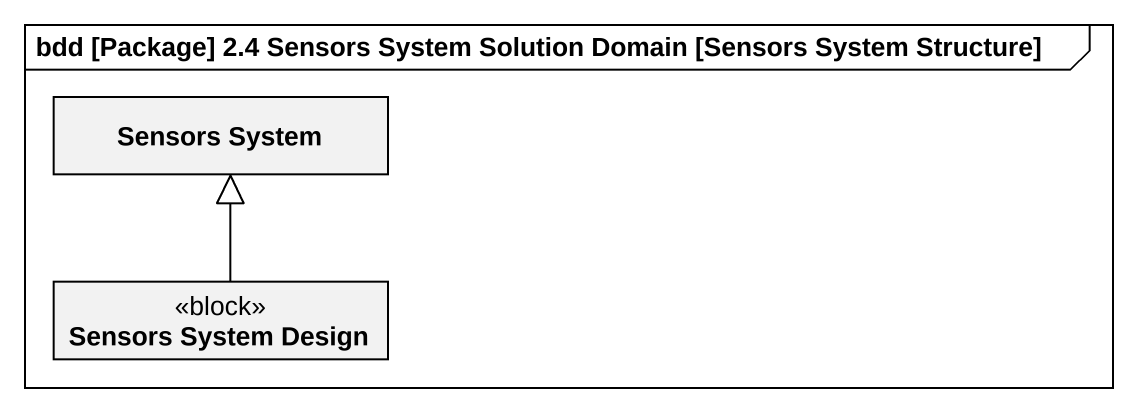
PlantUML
@startuml
mainframe bdd [Package] 2.4 Sensors System Solution Domain [Sensors System Structure]
hide circle
hide empty members
class "Sensors System" as Sensors_System
class "Sensors System Design" as Sensors_System_Design <<block>>
Sensors_System_Design -up-|> Sensors_System
@enduml
